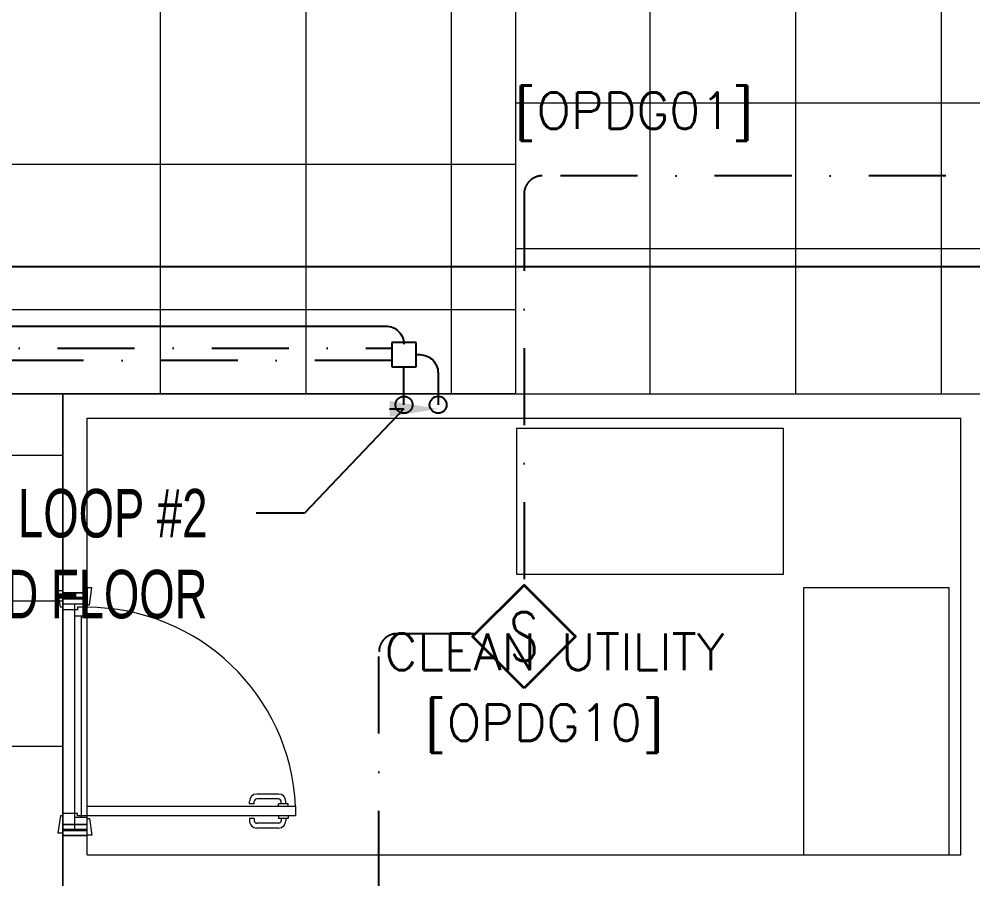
# Model space of a CAD drawing. Header units: inches. Extents: x -246178 to 57169, y -29325 to 19878.
# Drawn here: x 10218 to 14148, y -4747 to -1202 of the extents above; entities that cross this region are included whole.
import ezdxf
from ezdxf import colors
from ezdxf.entities.mleader import LeaderData, LeaderLine
from ezdxf.enums import TextEntityAlignment as Align
from ezdxf.math import Vec2, Vec3

# ---------------------------------------------------------------- set-up
doc = ezdxf.new("R2010")
doc.units = ezdxf.units.IN
doc.header["$LTSCALE"] = 25
doc.header["$MEASUREMENT"] = 0
doc.linetypes.add('DASHDOT', pattern=[25.4, 12.7, -6.35, 0, -6.35])
doc.layers.get('0').update_dxf_attribs({"color": 8})
for name, color, linetype, lineweight in [('00-Ground Floor$0$72_EGR_BASE_TEXT', 252, 'Continuous', 5), ('00-Ground Floor$0$Aluminum', 251, 'Continuous', 5), ('00-Ground Floor$0$Frame', 252, 'Continuous', 9), ('00-Ground Floor$0$LOADING', 253, 'Continuous', 5), ('00-Ground Floor$0$Walls', 251, 'Continuous', 5), ('00-Ground Floor$0$Wooden Joinery', 251, 'Continuous', 5), ('E-LITE-CLNG-CNDT', 6, 'DASHDOT', 35), ('F-ALRM-CLNG @ 100', 33, 'Continuous', 35), ('F-ALRM-CLNG-CNDT', 51, 'DASHDOT', 25), ('F-ALRM-CNDT-SPLY', 43, 'POWER SUPPLY', 25), ('T-DATA-TEXT @ 100', 2, 'Continuous', 25)]:
    doc.layers.add(name, color=color, linetype=linetype, lineweight=lineweight)
doc.styles.add('00-Ground Floor$0$SIMPLEX', font='SIMPLEX.shx', dxfattribs={"height": 150})
doc.styles.add('DC_Elc_Romans', font='elc_romans.shx', dxfattribs={"width": 0.7})
doc.styles.add('DC_Simplex', font='SIMPLEX.shx', dxfattribs={"width": 0.7})
doc.styles.get("Standard").update_dxf_attribs({"font": 'arial.ttf'})
doc.linetypes.add('POWER SUPPLY', pattern='A,50.8,-4,["PS",Standard,S=4.5,R=0,X=0,Y=-2.25],-11', length=65.8)

# ---------------------------------------------------------------- blocks, each defined once
blk = doc.blocks.new('00-Ground Floor$0$A$C72370EFE')
at = {"layer": '00-Ground Floor$0$Wooden Joinery'}
for p, q in [((-0.01, -0.03), (-0.01, -0.07)), ((0, -0.03), (-0.01, -0.03)), ((0.04, -0.03), (0.05, -0.03)), ((0.05, -0.03), (0.05, -0.07)), ((-0.05, -0.07), (-0.05, -0.16)), ((-0.03, -0.07), (-0.03, -0.16)), ((-0.01, -0.04), (-0.02, -0.04)), ((-0.01, -0.06), (-0.02, -0.06)), ((0, -0.07), (-0.01, -0.07)), ((0.04, -0.07), (0.05, -0.07)), ((0.05, -0.04), (0.06, -0.04)), ((0.05, -0.06), (0.06, -0.06)), ((0.07, -0.07), (0.07, -0.16)), ((0.09, -0.07), (0.09, -0.16)), ((-0.01, -0.17), (-0.02, -0.17)), ((-0.01, -0.19), (-0.02, -0.19)), ((-0.01, -0.17), (-0.01, -0.19)), ((0.05, -0.17), (0.06, -0.17)), ((0.05, -0.17), (0.05, -0.19)), ((0.05, -0.19), (0.06, -0.19))]:
    blk.add_line(p, q, dxfattribs=at)
for centre, radius, start, end in [((-0.02, -0.07), 0.03, 90, 180), ((-0.02, -0.07), 0.01, 90, 180), ((0.06, -0.07), 0.03, 0, 90), ((0.06, -0.07), 0.01, 0, 90), ((-0.02, -0.16), 0.03, 180, 270), ((-0.02, -0.16), 0.01, 180, 270), ((0.06, -0.16), 0.01, 270, 0), ((0.06, -0.16), 0.03, 270, 0)]:
    blk.add_arc(centre, radius, start, end, dxfattribs=at)
blk = doc.blocks.new('00-Ground Floor$0$A$C5DAD61B4')
at = {"layer": '00-Ground Floor$0$Wooden Joinery'}
for points in [[(80, 959.1), (80, 969.1), (10, 979.1), (10, 959.1)], [(940, 959.1), (940, 969.1), (1010, 979.1), (1010, 959.1)], [(70, 859.1), (70, 849.1), (0, 839.1), (0, 859.1)], [(120, 859.1), (120, 0), (80, 0), (80, 859.1)], [(950, 859.1), (950, 849.1), (1020, 839.1), (1020, 859.1)]]:
    blk.add_lwpolyline(points, close=True, dxfattribs=at)
for points in [[(45, 859.1), (45, 959.1), (20, 959.1), (20, 859.1), (45, 859.1)], [(45, 859.1), (80, 859.1), (80, 899.1), (90, 899.1), (90, 959.1), (45, 959.1), (45, 859.1)], [(975, 859.1), (940, 859.1), (940, 899.1), (930, 899.1), (930, 959.1), (975, 959.1), (975, 859.1)], [(975, 859.1), (975, 959.1), (1000, 959.1), (1000, 859.1), (975, 859.1)]]:
    blk.add_lwpolyline(points, dxfattribs=at)
blk.add_arc((80, 859.1), 860, 272.666, 0, dxfattribs=at)
at = {"layer": '00-Ground Floor$0$Wooden Joinery', "xscale": 999.9999999998854, "yscale": 999.9999999998854, "zscale": 999.9999999998854, "rotation": 180}
blk.add_blockref('00-Ground Floor$0$A$C72370EFE', (120, 0), dxfattribs=at)
blk = doc.blocks.new('00-Ground Floor$0$A$C76ae8329')
at = {"layer": '00-Ground Floor$0$Aluminum'}
for p, q in [((202.1, 404.6), (1182.1, 404.6)), ((227.1, 404.6), (227.1, 304.6)), ((1157.1, 404.6), (1157.1, 304.6)), ((227.1, 354.6), (1157.1, 354.6)), ((277.1, 354.6), (277.1, 304.6)), ((1107.1, 354.6), (1107.1, 304.6)), ((1107.1, 329.6), (277.1, 329.6)), ((202.1, 304.6), (1182.1, 304.6))]:
    blk.add_line(p, q, dxfattribs=at)
at = {"layer": '00-Ground Floor$0$Walls'}
for p, q in [((202.1, 304.6), (202.1, 404.6)), ((202.1, 304.6), (202.1, 404.6)), ((202.1, 404.6), (202.1, 304.6)), ((1182.1, 304.6), (1182.1, 404.6)), ((1182.1, 304.6), (1182.1, 404.6)), ((1182.1, 404.6), (1182.1, 304.6))]:
    blk.add_line(p, q, dxfattribs=at)
blk = doc.blocks.new('00-Ground Floor$0$A$C694D4C9C')
at = {"color": 254, "linetype": 'Continuous'}
for p, q in [((9197.9, -2747.4, 0), (10397.9, -2747.4, 0)), ((10397.9, -2747.4, 0), (10397.9, -11267.4, 0)), ((9197.9, -3000), (10397.9, -3000)), ((9197.9, -3600), (10397.9, -3600)), ((9197.9, -4200), (10397.9, -4200))]:
    blk.add_line(p, q, dxfattribs=at)
blk = doc.blocks.new('00-Ground Floor$0$A$C540D530E')
at = {"color": 254, "linetype": 'Continuous'}
for p, q in [((12263.3, -947.4, 0), (12263.3, -2747.4, 0)), ((12817.9, -2747.4), (12817.9, -947.4)), ((13417.9, -2747.4), (13417.9, -947.4)), ((14017.9, -2747.4), (14017.9, -947.4)), ((12263.3, -1547.4), (48817.9, -1547.4)), ((12263.3, -2147.4), (48817.9, -2147.4)), ((12263.3, -2747.4, 0), (48817.9, -2747.4, 0))]:
    blk.add_line(p, q, dxfattribs=at)
blk = doc.blocks.new('00-Ground Floor$0$A$C0D461753')
at = {"color": 254, "linetype": 'Continuous'}
for p, q in [((10800, -2747.4), (10800, 3782.6)), ((11400, -2747.4), (11400, 3782.6)), ((12000, -2747.4), (12000, 3782.6)), ((12263.3, 3782.6, 0), (12263.3, -2747.4, 0)), ((5457.9, -1800), (12263.3, -1800)), ((5457.9, -2400), (12263.3, -2400)), ((12263.3, -2747.4, 0), (5457.9, -2747.4, 0))]:
    blk.add_line(p, q, dxfattribs=at)
blk = doc.blocks.new('00-Ground Floor$0$A$Ce9e1c4c3')
at = {"layer": '00-Ground Floor$0$Frame'}
for name in ['00-Ground Floor$0$A$C0D461753', '00-Ground Floor$0$A$C540D530E', '00-Ground Floor$0$A$C694D4C9C']:
    blk.add_blockref(name, (-100000, 0), dxfattribs=at)
blk = doc.blocks.new('00-Ground Floor')
at = {"layer": '00-Ground Floor$0$LOADING', "elevation": 0}
for points in [[(12266.9, -2890.1), (12266.9, -3490.1), (13366.9, -3490.1), (13366.9, -2890.1)], [(13450.1, -4647.4), (14050.1, -4647.4), (14050.1, -3547.4), (13450.1, -3547.4)]]:
    blk.add_lwpolyline(points, close=True, dxfattribs=at)
at = {"layer": '00-Ground Floor$0$Walls'}
for p, q in [((10397.9, -3567.4, 0), (10397.9, -2747.4, 0)), ((10397.9, -2747.4, 0), (14197.9, -2747.4, 0)), ((10497.9, -3567.4, 0), (10497.9, -2847.4, 0)), ((10497.9, -2847.4, 0), (14097.9, -2847.4, 0)), ((14097.9, -4647.4, 0), (14097.9, -2847.4, 0)), ((10497.9, -3567.4, 0), (10397.9, -3567.4, 0)), ((10397.9, -4847.4, 0), (10397.9, -4547.4, 0)), ((10497.9, -4547.4, 0), (10397.9, -4547.4, 0)), ((10497.9, -4647.4, 0), (10497.9, -4547.4, 0)), ((10497.9, -4647.4, 0), (14097.9, -4647.4, 0))]:
    blk.add_line(p, q, dxfattribs=at)
at = {"color": 254}
blk.add_blockref('00-Ground Floor$0$A$Ce9e1c4c3', (100000, 0), dxfattribs=at)
at = {"rotation": 90}
blk.add_blockref('00-Ground Floor$0$A$C76ae8329', (10802.6, -4769.6, 0), dxfattribs=at)
at = {"layer": '00-Ground Floor$0$Wooden Joinery', "rotation": 89.99999999999999}
blk.add_blockref('00-Ground Floor$0$A$C5DAD61B4', (11357, -4567.4, 0), dxfattribs=at)
at = {"layer": '00-Ground Floor$0$72_EGR_BASE_TEXT', "char_height": 150, "attachment_point": 2, "style": '00-Ground Floor$0$SIMPLEX'}
for s, insert in [('[OPDG01]', (12751.5, -1504.5, 0)), ('CLEAN UTILITY', (12424.6, -3736)), ('[OPDG10]', (12381.7, -4027.4, 0))]:
    blk.add_mtext(s, dxfattribs=dict(at, insert=insert))
blk = doc.blocks.new('A$C5CF53093')
blk.add_lwpolyline([(0, -212.1), (-212.1, 0), (0, 212.1), (212.1, 0)], close=True)
blk = doc.blocks.new('*U11')
at = {"xscale": 0.01, "yscale": 0.01, "zscale": 0.01}
blk.add_blockref('A$C5CF53093', (0.007, -0.007), dxfattribs=at)
at = {"color": 6, "style": 'DC_Simplex', "width": 0.7, "flags": 8}
blk.add_attdef('TYPE', text='', height=2, rotation=360, dxfattribs=at).set_placement((0, 0), align=Align.MIDDLE_CENTER)

msp = doc.modelspace()

# ---------------------------------------------------------------- linework, layer by layer
at = {"layer": 'F-ALRM-CLNG-CNDT'}
for points in [[(15306.5, -1848.1), (12373.6, -1848.1, 0.414214), (12298.6, -1923.1), (12298.6, -3536)], [(11753.7, -2610), (7257.3, -2610, 0.414214), (7182.3, -2685), (7182.3, -4297.4)], [(11700.7, -6688.6), (11700.7, -3811, -0.414214), (11775.7, -3736), (12098.6, -3736)]]:
    msp.add_lwpolyline(points, format="xyb", dxfattribs=at)
for points in [[(11853.7, -2535.6), (11753.7, -2535.6), (11753.7, -2635.6), (11853.7, -2635.6), (11853.7, -2535.6)], [(11803.7, -2792.4), (11803.7, -2635.6)]]:
    msp.add_lwpolyline(points, dxfattribs=at)
at = {"layer": 'F-ALRM-CLNG-CNDT', "elevation": 0}
msp.add_lwpolyline([(7125.8, -4296.2), (7125.8, -2633.4, -0.414214), (7200.8, -2558.4), (11753.7, -2558.4)], format="xyb", dxfattribs=at)
at = {"layer": 'F-ALRM-CLNG-CNDT'}
msp.add_circle((11803.7, -2792.4), 35, dxfattribs=at)
at = {"layer": 'F-ALRM-CNDT-SPLY'}
for points in [[(6909.3, -3864.7), (6909.3, -2297.4, -0.414214), (6984.3, -2222.4), (15537.8, -2222.4)], [(11853.7, -2585.6), (11869, -2585.6, -0.414214), (11944, -2660.6), (11944, -2792.4)]]:
    msp.add_lwpolyline(points, format="xyb", dxfattribs=at)
at = {"layer": 'F-ALRM-CNDT-SPLY', "elevation": 0}
msp.add_lwpolyline([(7077.2, -4297.4), (7077.2, -2542.8, -0.414214), (7152.2, -2467.8), (11728.7, -2467.8, -0.414214), (11803.7, -2542.8)], format="xyb", dxfattribs=at)
at = {"layer": 'F-ALRM-CNDT-SPLY'}
msp.add_circle((11944, -2792.4), 35, dxfattribs=at)

# ---------------------------------------------------------------- block references
at = {"layer": 'E-LITE-CLNG-CNDT'}
msp.add_blockref('00-Ground Floor', (0, 0), dxfattribs=at)
at = {"layer": 'F-ALRM-CLNG @ 100', "xscale": 100, "yscale": 100, "zscale": 100}
msp.add_blockref('*U11', (12297.9, -3747.4, 0), dxfattribs=at).add_auto_attribs({'TYPE': 'S'})

# ---------------------------------------------------------------- leaders
at = {"layer": 'T-DATA-TEXT @ 100'}
ml = msp.add_multileader_mtext('Standard', dxfattribs=at)
ml.set_content('LOOP #2\\P UP TO 2ND FLOOR', color=256, style='DC_Elc_Romans')
ml.set_leader_properties(color=45)
ml.build(insert=Vec2(0, 0))
ml.multileader.update_dxf_attribs({"dogleg_length": 2, "arrow_head_size": 200, "scale": 100})
ctx = ml.context
ctx.base_point, ctx.scale, ctx.char_height, ctx.arrow_head_size, ctx.landing_gap_size, ctx.plane_origin = Vec3(8693.9, -3239.4), 100, 200, 200, 200, Vec3(6370.3, 3497.7)
ctx.text_align_type = 2
notes = []
notes.append((ctx, [(1, (1, 1, 0), (11393.9, -3239.4), (-1, 0), 200, [(0, [(11944, -2809), (11803.7, -2809)], 0, [])])]))
ctx.mtext.insert, ctx.mtext.width, ctx.mtext.defined_height, ctx.mtext.alignment, ctx.mtext.flow_direction = Vec3(10993.9, -3139.4), 2571.718, 613, 3, 5
for ctx, leaders in notes:
    for number, flags, end, landing, length, lines in leaders:
        leader = LeaderData()
        leader.index, (leader.has_last_leader_line, leader.has_dogleg_vector, leader.attachment_direction) = number, flags
        leader.last_leader_point, leader.dogleg_vector, leader.dogleg_length = Vec3(end), Vec3(landing), length
        for number, points, colour, breaks in lines:
            line = LeaderLine()
            line.index, line.vertices, line.color, line.breaks = number, Vec3.list(points), colors.encode_raw_color(colour), breaks
            leader.lines.append(line)
        ctx.leaders.append(leader)

doc.saveas('drawing.dxf')
